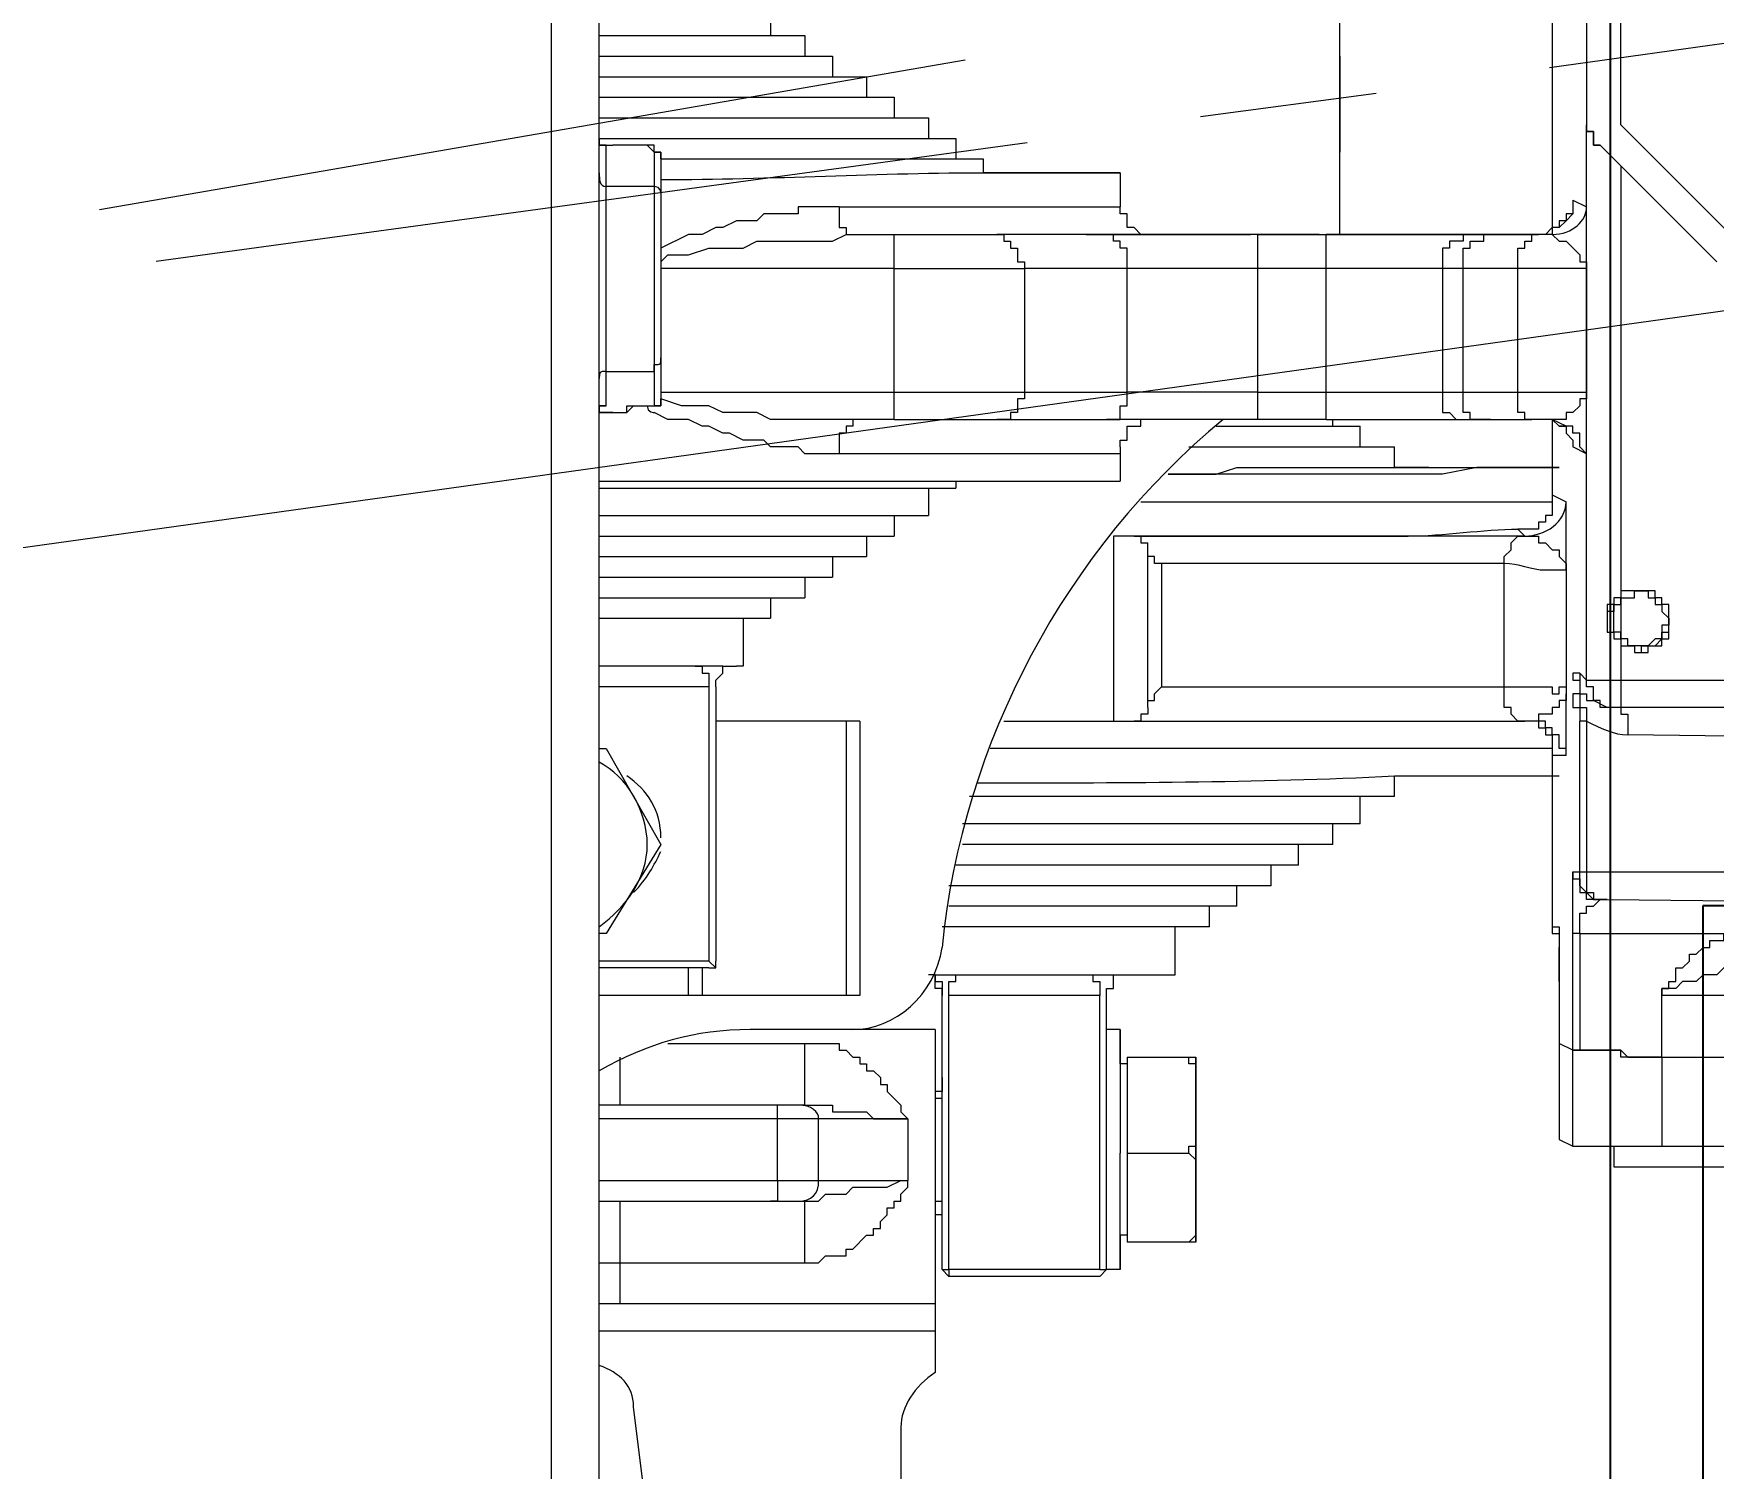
# Model space of a CAD drawing. Header units: millimetres. Extents: x 25083 to 52777, y 24772 to 45779.
# Drawn here: x 39033.2 to 39124.2, y 33516.5 to 33594.2 of the extents above; entities that cross this region are included whole.
import ezdxf

# ---------------------------------------------------------------- set-up
doc = ezdxf.new("R2010")
doc.units = ezdxf.units.MM
doc.layers.add('小车', color=7, linetype='Continuous')
doc.styles.get("Standard").update_dxf_attribs({"font": ''})
doc.styles.get('Standard').set_extended_font_data('SimSun')
doc.dimstyles.new('15', dxfattribs={"dimtxt": 15, "dimasz": 10, "dimexe": 2, "dimexo": 1, "dimgap": 1, "dimtad": 1, "dimdsep": 46, "dimtxsty": 'Standard', "dimcen": 2.5, "dimadec": 0, "dimazin": 0, "dimtfac": 1, "dimtmove": 2, "dimatfit": 3, "dimfxl": 1, "dimtolj": 1, "dimarcsym": 0})
doc.dimstyles.new('ISO-25', dxfattribs={"dimtxt": 2.5, "dimasz": 2.5, "dimexe": 1.25, "dimexo": 0.625, "dimtad": 1, "dimtxsty": 'Standard', "dimcen": 2.5, "dimadec": 0, "dimazin": 0, "dimtfac": 1, "dimtmove": 0, "dimatfit": 3, "dimfxl": 1, "dimarcsym": 0})

# ---------------------------------------------------------------- blocks, each defined once
blk = doc.blocks.new('A$C6E4F4F8B')
for p, q in [((0, 70), (0, 0)), ((0, 0), (197.2, 0))]:
    blk.add_line(p, q)
blk = doc.blocks.new('*D925')
at = {"color": 0, "lineweight": -2}
for p, q in [((29677.862, 34881.662), (29677.862, 32448.293)), ((40733.017, 34757.645), (40733.017, 32448.293)), ((29680.362, 32449.543), (40730.517, 32449.543))]:
    blk.add_line(p, q, dxfattribs=at)
at = {"color": 0}
for points in [[(29680.362, 32449.96), (29680.362, 32449.127), (29677.862, 32449.543)], [(40730.517, 32449.127), (40730.517, 32449.96), (40733.017, 32449.543)]]:
    blk.add_solid(points, dxfattribs=at)
at = {"layer": 'DEFPOINTS', "color": 0}
for p in [(29677.862, 34882.287), (40733.017, 34758.27), (40733.017, 32449.543)]:
    blk.add_point(p, dxfattribs=at)
at = {"color": 0, "insert": (35205.439, 32451.628), "char_height": 2.5, "attachment_point": 5}
blk.add_mtext('11055,15', dxfattribs=at)
blk = doc.blocks.new('zw$D2F4')
at = {"color": 7, "lineweight": 5}
for points in [[(860.067, 429.662), (196.078, 429.662)], [(196.078, 427.063), (860.067, 427.063)], [(344.621, 408.866), (344.621, 427.063)], [(346.107, 408.866), (346.107, 427.063)], [(348.335, 427.063), (348.335, 415.922)], [(351.677, 427.063), (351.677, 415.922)], [(352.791, 427.063), (352.791, 410.352)], [(356.133, 410.352), (356.133, 427.063)], [(356.876, 415.922), (356.876, 427.063)], [(362.818, 412.951), (362.818, 427.063)], [(364.303, 421.121), (364.303, 427.063)], [(364.675, 421.121), (364.675, 427.063)], [(366.16, 426.691), (366.16, 427.063)], [(376.187, 427.063), (376.187, 426.691)], [(379.529, 421.121), (379.529, 427.063)], [(380.643, 420.378), (380.643, 427.063)], [(383.242, 427.063), (383.242, 417.779)], [(384.357, 427.063), (384.357, 415.922)], [(385.471, 427.063), (385.471, 414.437)], [(386.585, 427.063), (386.585, 412.58)], [(387.699, 427.063), (387.699, 411.094)], [(388.813, 427.063), (388.813, 409.238)], [(390.298, 427.063), (390.298, 407.752)], [(394.383, 427.063), (394.755, 427.063)], [(394.383, 426.32), (394.383, 427.063)], [(394.383, 427.063), (394.383, 426.32)], [(394.755, 427.063), (394.383, 427.063)], [(408.866, 427.063), (409.238, 427.063)], [(408.866, 427.063), (408.866, 426.32)], [(408.866, 427.063), (408.866, 426.32)], [(408.866, 427.063), (408.866, 426.691)], [(409.238, 427.063), (409.238, 407.752)], [(410.352, 427.063), (410.352, 409.238)], [(411.466, 427.063), (411.466, 411.094)], [(412.58, 427.063), (412.58, 412.58)], [(413.694, 427.063), (413.694, 414.437)], [(414.808, 427.063), (414.808, 415.922)], [(351.677, 425.949), (346.107, 425.949)], [(359.476, 425.949), (356.876, 425.949)], [(370.988, 423.721), (366.16, 426.691)], [(376.187, 426.691), (370.988, 423.721)], [(394.383, 426.32), (394.383, 425.577), (394.755, 425.206), (394.755, 424.463)], [(394.383, 426.32), (394.383, 425.577), (394.755, 425.577), (394.755, 424.463), (394.755, 424.092)], [(394.755, 426.691), (396.611, 426.691)], [(396.611, 426.691), (408.866, 426.691)], [(396.611, 426.691), (396.611, 424.092)], [(406.638, 424.092), (406.638, 426.691)], [(408.495, 424.092), (408.866, 424.463), (408.866, 426.32)], [(408.866, 424.463), (408.866, 426.32)], [(334.594, 424.463), (340.536, 425.206)], [(392.155, 414.065), (392.155, 415.922), (392.526, 416.293), (392.526, 417.779), (392.898, 418.15), (392.898, 419.264), (393.269, 420.007), (393.269, 420.378), (393.641, 421.121), (393.641, 421.492), (394.012, 422.235), (394.012, 423.349), (394.383, 424.092)], [(394.755, 424.463), (394.755, 424.092)], [(394.755, 424.092), (394.755, 423.721), (395.126, 423.721)], [(408.495, 424.092), (394.755, 424.092)], [(395.126, 423.721), (394.755, 423.721), (394.755, 424.092)], [(408.124, 423.721), (408.495, 423.721), (408.495, 424.092), (408.866, 424.092)], [(408.495, 424.092), (408.495, 423.721), (408.124, 423.721)], [(408.866, 424.092), (408.866, 424.463)], [(360.218, 423.349), (360.218, 415.922)], [(394.012, 413.323), (394.012, 417.779), (394.383, 418.522), (394.383, 420.378), (394.755, 421.121), (394.755, 422.607), (395.126, 423.721)], [(408.124, 423.721), (395.126, 423.721)], [(395.497, 423.721), (395.497, 411.094)], [(402.182, 411.094), (402.182, 423.721)], [(402.553, 423.721), (402.925, 423.349), (402.925, 422.235), (403.296, 421.121), (403.296, 419.264), (403.667, 418.522), (403.667, 414.437), (404.039, 413.694), (404.039, 413.323)], [(405.524, 414.065), (405.524, 416.293), (405.153, 416.293), (405.153, 418.15), (404.781, 418.522), (404.781, 419.636), (404.41, 420.378), (404.41, 420.75), (404.039, 421.492), (404.039, 422.235), (403.296, 423.721)], [(408.124, 423.721), (408.124, 406.267)], [(362.818, 422.235), (364.303, 422.235)], [(364.303, 421.492), (362.818, 421.492)], [(380.643, 421.864), (380.643, 421.492), (380.272, 421.492), (380.272, 421.121), (379.9, 421.121), (379.529, 421.121)], [(364.303, 421.121), (364.303, 420.75)], [(364.675, 421.121), (364.303, 420.75)], [(364.303, 420.75), (364.675, 420.75)], [(379.529, 421.121), (364.675, 421.121)], [(379.529, 420.75), (364.675, 420.75)], [(377.672, 412.951), (377.672, 420.75)], [(379.529, 420.75), (379.9, 420.75), (380.272, 420.378), (380.643, 420.378)], [(380.643, 420.378), (380.643, 419.636)], [(380.643, 419.264), (380.643, 419.636)], [(360.961, 408.866), (360.961, 418.893)], [(383.242, 419.264), (380.643, 419.264)], [(352.791, 417.408), (351.677, 417.408), (351.677, 417.779)], [(356.133, 417.408), (356.876, 417.408), (356.876, 417.779)], [(384.357, 417.779), (383.242, 417.779)], [(416.293, 417.779), (414.808, 417.779)], [(352.791, 417.408), (356.133, 417.408)], [(348.335, 415.922), (351.677, 415.922)], [(348.335, 415.922), (348.335, 415.179), (348.706, 414.808), (348.706, 413.694), (349.077, 413.694), (349.077, 413.323), (349.82, 412.58), (349.82, 412.208), (350.192, 412.208), (350.192, 411.837), (350.563, 411.837), (350.934, 411.466), (351.306, 411.466), (351.306, 411.094), (351.677, 411.094), (351.677, 410.723), (352.048, 410.723), (352.42, 410.352), (352.791, 410.352)], [(351.677, 415.922), (351.677, 415.179), (352.048, 414.808), (352.048, 413.694), (352.42, 413.323), (352.42, 411.466), (352.791, 410.723), (352.791, 410.352)], [(360.218, 415.922), (360.218, 414.065), (359.847, 414.065), (359.847, 413.694), (359.476, 413.323), (359.476, 412.951), (359.104, 412.951), (359.104, 412.58), (358.733, 412.58), (358.733, 412.208), (358.361, 411.837), (357.99, 411.837), (357.99, 411.466), (357.619, 411.466), (356.876, 410.723), (356.505, 410.723), (356.133, 410.352)], [(356.876, 415.922), (356.876, 414.437), (356.505, 414.437), (356.505, 412.58), (356.133, 412.208), (356.133, 410.352)], [(356.876, 415.922), (360.218, 415.922)], [(385.471, 415.922), (384.357, 415.922)], [(414.808, 415.922), (413.694, 415.922)], [(352.791, 415.179), (356.133, 415.179)], [(386.585, 414.437), (385.471, 414.437)], [(394.012, 413.323), (393.641, 413.323), (393.641, 413.694), (393.269, 413.694), (393.269, 414.065), (392.898, 414.065), (392.155, 414.065)], [(392.526, 398.84), (392.155, 398.84), (392.155, 409.609), (392.155, 411.094), (392.155, 414.065)], [(405.524, 414.065), (404.41, 414.065), (404.41, 413.694), (404.039, 413.694), (404.039, 413.323)], [(405.524, 414.065), (405.524, 398.84)], [(413.694, 414.437), (412.58, 414.437)], [(377.672, 413.694), (362.818, 413.694)], [(394.012, 411.094), (394.012, 413.323)], [(404.039, 413.323), (404.039, 411.094)], [(377.672, 412.951), (362.818, 412.951)], [(387.699, 412.58), (386.585, 412.58)], [(412.58, 412.58), (411.466, 412.58)], [(339.422, 410.723), (324.939, 410.723)], [(356.133, 410.352), (352.791, 410.352)], [(388.813, 411.094), (387.699, 411.094)], [(394.012, 411.094), (394.755, 411.094), (395.497, 411.094)], [(395.497, 411.094), (402.182, 411.094)], [(402.182, 411.094), (403.667, 411.094), (404.039, 411.094)], [(411.466, 411.094), (410.352, 411.094)], [(360.961, 408.866), (342.393, 408.866)], [(350.934, 408.495), (350.934, 408.866)], [(357.619, 408.495), (357.619, 408.866)], [(362.818, 408.495), (363.189, 408.495), (363.189, 408.866), (363.932, 408.866), (363.932, 409.238)], [(363.932, 408.866), (363.56, 408.866), (363.56, 408.495), (362.818, 408.495)], [(363.932, 408.866), (363.932, 407.752)], [(390.298, 409.238), (388.813, 409.238)], [(410.352, 409.238), (409.238, 409.238)], [(347.963, 408.495), (347.592, 408.124)], [(347.963, 408.124), (347.592, 408.124)], [(347.592, 399.954), (347.592, 408.124)], [(347.963, 408.495), (362.818, 408.495)], [(347.963, 408.495), (350.934, 408.495)], [(347.963, 408.495), (347.963, 408.124)], [(347.963, 408.124), (362.818, 408.124)], [(347.963, 399.954), (347.963, 408.124)], [(350.934, 408.495), (354.276, 408.495), (354.648, 408.495)], [(354.648, 408.495), (358.361, 408.495)], [(357.619, 408.495), (362.818, 408.495)], [(358.361, 408.495), (357.619, 408.495)], [(362.818, 399.954), (362.818, 408.124)], [(362.818, 408.124), (363.56, 408.124), (363.56, 407.752), (363.932, 407.752)], [(363.932, 407.752), (363.932, 406.267)], [(366.531, 394.012), (366.531, 408.495)], [(367.645, 392.526), (367.645, 408.124)], [(368.759, 390.67), (368.759, 408.124)], [(369.874, 389.184), (369.874, 407.752)], [(390.67, 407.752), (390.298, 407.752)], [(390.67, 407.752), (390.67, 398.84)], [(409.238, 407.752), (408.124, 407.752)], [(370.988, 387.327), (370.988, 407.381)], [(372.102, 385.842), (372.102, 407.381)], [(373.587, 383.985), (373.587, 407.009)], [(363.932, 406.267), (363.932, 401.439)], [(376.187, 375.444), (376.187, 405.895)], [(404.039, 405.895), (404.039, 405.153)], [(408.124, 406.267), (407.381, 406.267)], [(407.381, 406.267), (407.381, 405.895)], [(407.381, 405.895), (407.381, 398.84)], [(407.381, 398.84), (407.381, 402.925), (407.381, 403.667), (407.381, 405.895)], [(377.672, 405.153), (377.672, 399.211)], [(394.012, 405.524), (394.012, 399.582)], [(395.497, 404.039), (395.126, 404.039), (395.126, 404.41), (394.383, 404.41), (394.383, 404.781), (394.012, 404.781), (394.012, 405.524)], [(404.039, 405.524), (404.039, 405.153), (403.667, 405.153), (403.667, 404.781), (403.296, 404.781), (403.296, 404.41), (402.925, 404.41), (402.553, 404.41), (402.553, 404.039), (402.182, 404.039)], [(404.039, 399.582), (404.039, 405.524)], [(402.182, 404.039), (395.497, 404.039)], [(395.497, 404.039), (395.497, 398.468)], [(402.182, 398.468), (402.182, 404.039)], [(363.932, 401.439), (363.932, 400.325)], [(363.932, 400.325), (363.56, 400.325), (363.56, 399.954), (362.818, 399.954)], [(363.932, 400.325), (363.932, 395.869)], [(404.039, 400.696), (404.039, 399.954)], [(347.963, 399.582), (347.592, 399.954)], [(347.963, 399.954), (362.818, 399.954)], [(347.963, 399.954), (347.963, 399.582)], [(347.963, 399.582), (362.818, 399.582)], [(347.963, 398.84), (347.963, 399.582)], [(360.961, 398.84), (360.961, 399.582)], [(362.818, 399.582), (363.189, 399.582), (363.189, 399.211), (363.932, 399.211), (363.932, 398.84), (363.932, 398.468)], [(394.012, 399.582), (394.012, 398.84), (394.755, 398.84), (394.755, 398.468), (395.497, 398.468)], [(402.182, 398.468), (403.296, 398.468), (403.296, 398.84), (403.667, 398.84), (403.667, 399.211), (404.039, 399.211), (404.039, 399.582)], [(404.039, 399.954), (404.039, 399.582)], [(347.963, 398.84), (349.82, 398.84)], [(349.82, 398.84), (347.963, 398.84)], [(349.82, 398.84), (354.276, 398.84)], [(349.82, 398.468), (349.82, 398.84)], [(357.99, 398.84), (354.276, 398.84)], [(359.104, 398.84), (357.99, 398.84)], [(359.104, 398.84), (360.961, 398.84)], [(360.961, 398.84), (359.104, 398.84)], [(359.104, 398.468), (359.104, 398.84)], [(387.699, 399.211), (377.672, 399.211)], [(377.672, 399.211), (377.672, 398.097)], [(387.699, 398.097), (387.699, 399.211)], [(392.526, 398.84), (390.67, 398.84)], [(392.526, 398.84), (392.898, 398.84), (392.898, 398.468), (393.641, 398.468), (393.641, 398.097), (393.641, 397.725), (394.012, 397.725)], [(404.039, 397.354), (404.039, 397.725), (404.41, 398.097), (404.41, 398.468), (405.153, 398.468), (405.153, 398.84), (405.524, 398.84)], [(407.381, 398.84), (405.524, 398.84)], [(354.276, 398.468), (349.449, 398.468)], [(349.449, 394.755), (349.449, 398.468)], [(359.476, 398.468), (354.276, 398.468)], [(354.276, 398.468), (354.276, 395.126)], [(359.476, 398.468), (359.476, 394.755)], [(377.672, 398.097), (377.672, 376.929)], [(378.415, 397.354), (378.043, 397.354), (378.043, 397.725), (377.672, 397.725), (377.672, 398.097)], [(387.699, 398.097), (387.699, 397.725), (387.327, 397.725), (387.327, 397.354)], [(387.699, 376.929), (387.699, 398.097)], [(395.497, 398.468), (402.182, 398.468)], [(404.039, 398.468), (404.039, 397.354)], [(404.039, 397.725), (404.039, 397.354)], [(378.415, 397.354), (387.327, 397.354)], [(378.415, 397.354), (378.786, 397.354), (378.786, 396.983), (379.158, 396.983), (379.529, 396.611)], [(386.213, 396.611), (386.213, 396.983), (386.585, 396.983), (386.585, 397.354), (387.327, 397.354)], [(363.932, 395.869), (366.531, 395.869)], [(386.213, 396.611), (379.529, 396.611)], [(379.529, 396.611), (379.529, 378.043)], [(386.213, 378.043), (386.213, 396.611)], [(391.041, 396.24), (391.041, 393.641), (391.412, 392.526), (391.412, 383.985)], [(391.412, 375.073), (391.412, 379.529), (391.041, 381.386), (391.041, 396.24)], [(349.449, 395.126), (349.82, 394.755), (352.048, 394.755)], [(352.048, 394.755), (353.905, 394.755), (354.276, 395.126)], [(354.276, 395.126), (354.648, 395.126), (354.648, 394.755), (356.876, 394.755)], [(356.876, 394.755), (359.104, 394.755), (359.104, 395.126), (359.476, 395.126)], [(392.526, 395.126), (392.526, 383.985)], [(349.449, 394.755), (352.048, 394.755)], [(352.048, 394.755), (349.449, 394.755)], [(352.048, 394.755), (356.876, 394.755)], [(356.876, 394.755), (352.048, 394.755)], [(359.476, 394.755), (356.876, 394.755)], [(356.876, 394.755), (359.476, 394.755)], [(366.531, 394.012), (367.645, 394.012)], [(393.641, 393.641), (393.641, 385.842)], [(367.645, 392.526), (368.759, 392.526)], [(394.012, 387.699), (394.012, 391.412)], [(395.497, 391.412), (394.012, 391.412)], [(402.182, 391.412), (395.497, 391.412)], [(395.497, 391.412), (395.497, 387.699)], [(402.182, 387.699), (402.182, 391.412)], [(404.039, 391.412), (402.925, 391.412), (402.182, 391.412)], [(404.039, 388.07), (404.039, 391.784)], [(404.039, 391.412), (404.039, 387.699)], [(368.759, 390.67), (369.874, 390.67)], [(369.874, 389.184), (370.988, 389.184)], [(394.012, 387.699), (394.012, 379.9)], [(394.012, 387.699), (394.755, 387.699), (395.126, 387.699), (395.497, 387.699)], [(395.497, 387.699), (402.182, 387.699)], [(395.497, 387.699), (395.497, 381.386)], [(402.182, 381.386), (402.182, 387.699)], [(402.182, 387.699), (404.039, 387.699)], [(404.039, 388.07), (404.039, 387.699)], [(404.039, 379.9), (404.039, 387.699)], [(404.039, 387.699), (404.039, 380.643)], [(370.988, 387.327), (372.102, 387.327)], [(393.641, 387.327), (394.012, 387.327)], [(404.039, 386.956), (418.522, 386.956)], [(413.694, 386.956), (408.495, 386.956)], [(372.102, 385.842), (373.587, 385.842)], [(392.526, 385.842), (393.641, 385.842)], [(373.587, 383.985), (374.701, 383.985)], [(374.701, 383.985), (374.701, 375.073)], [(389.556, 384.357), (389.556, 375.815)], [(391.412, 383.985), (392.526, 383.985)], [(391.412, 383.985), (391.412, 375.073)], [(391.412, 383.985), (391.412, 382.5)], [(391.412, 382.128), (391.412, 383.985)], [(391.412, 382.5), (391.412, 382.128)], [(395.497, 381.386), (394.383, 381.386), (394.383, 381.014), (394.012, 380.643), (394.012, 379.9)], [(402.182, 381.386), (395.497, 381.386)], [(395.497, 381.386), (395.497, 380.272)], [(402.182, 380.272), (402.182, 381.386)], [(404.039, 379.9), (404.039, 380.272), (403.667, 380.272), (403.667, 381.014), (403.296, 381.014), (403.296, 381.386), (402.182, 381.386)], [(404.039, 380.643), (404.039, 379.529)], [(394.012, 378.786), (394.012, 379.9), (394.383, 379.9), (394.383, 380.272), (395.497, 380.272)], [(394.012, 379.9), (394.012, 378.786)], [(395.497, 380.272), (402.182, 380.272)], [(395.497, 380.272), (395.497, 377.301)], [(402.182, 377.301), (402.182, 380.272)], [(402.182, 380.272), (403.296, 380.272), (403.296, 379.9), (403.667, 379.9), (403.667, 379.158), (404.039, 379.158), (404.039, 378.786)], [(404.039, 378.786), (404.039, 379.9)], [(404.039, 379.529), (404.039, 377.301)], [(394.012, 378.786), (394.012, 376.558)], [(404.039, 376.558), (404.039, 378.786)], [(377.672, 376.929), (377.672, 377.301), (378.043, 377.672), (378.415, 377.672), (378.415, 378.043), (379.529, 378.043)], [(379.529, 378.043), (379.529, 375.444), (379.158, 375.444), (379.158, 375.073), (379.529, 375.073), (379.529, 374.701), (379.158, 374.701)], [(379.529, 378.043), (386.213, 378.043)], [(386.213, 378.043), (386.585, 378.043), (386.956, 377.672), (387.327, 377.672), (387.699, 377.301), (387.699, 376.929)], [(377.672, 375.815), (377.672, 376.929)], [(377.672, 376.558), (377.672, 376.929)], [(387.699, 376.929), (387.699, 376.187), (387.327, 376.187), (387.327, 375.815), (386.956, 375.444)], [(387.699, 376.929), (388.07, 377.301)], [(389.184, 375.444), (388.813, 375.444), (388.813, 375.815), (388.442, 375.815), (388.442, 376.187), (388.07, 376.187), (388.07, 376.558), (388.07, 377.301)], [(394.012, 376.558), (394.012, 376.929), (394.383, 376.929), (394.383, 377.301), (394.755, 377.301), (395.497, 377.301)], [(395.497, 377.301), (402.182, 377.301)], [(395.497, 377.301), (395.497, 373.587)], [(402.182, 373.587), (402.182, 376.558), (402.182, 376.929), (402.182, 377.301)], [(402.182, 377.301), (403.296, 377.301), (403.296, 376.929), (403.667, 376.929), (403.667, 376.558), (404.039, 376.558)], [(375.815, 374.701), (376.187, 374.701), (376.187, 375.073), (376.929, 375.073), (376.929, 375.444), (377.301, 375.444), (377.301, 375.815)], [(377.301, 375.815), (376.929, 375.815), (376.929, 375.444)], [(377.672, 376.187), (377.301, 376.187), (377.301, 375.815)], [(377.301, 375.815), (377.672, 375.815)], [(379.158, 374.701), (378.786, 374.701), (378.786, 375.073), (378.415, 375.073), (378.415, 375.444), (378.043, 375.444), (378.043, 375.815), (378.043, 376.187), (377.672, 376.187), (377.672, 376.558)], [(385.842, 374.701), (385.842, 375.815)], [(404.039, 375.444), (404.039, 376.187)], [(404.039, 375.815), (404.039, 376.187)], [(404.41, 375.444), (404.039, 375.444), (404.039, 376.187)], [(404.781, 374.701), (404.41, 375.073), (404.41, 375.444), (404.039, 375.815)], [(355.019, 375.073), (354.648, 374.33)], [(360.218, 375.073), (355.019, 375.073)], [(359.847, 374.33), (360.218, 375.073)], [(363.56, 375.073), (360.218, 375.073)], [(366.16, 375.073), (363.56, 375.073)], [(366.903, 375.444), (366.531, 375.444), (366.531, 375.073), (366.16, 375.073), (365.417, 375.073)], [(366.903, 375.444), (366.16, 375.444), (366.16, 375.073)], [(366.531, 375.073), (366.16, 375.073)], [(375.815, 375.444), (366.903, 375.444)], [(375.815, 374.701), (375.815, 375.444)], [(376.929, 375.444), (375.815, 375.444)], [(386.956, 375.444), (386.956, 375.073), (386.585, 375.073), (386.213, 374.701), (385.842, 374.701)], [(389.927, 375.444), (389.184, 375.444)], [(389.927, 375.444), (389.556, 374.701)], [(394.012, 375.444), (389.927, 375.444)], [(394.012, 375.444), (393.641, 375.073)], [(393.641, 374.701), (394.012, 375.444)], [(393.641, 375.073), (393.641, 374.701)], [(394.012, 374.701), (394.012, 375.444)], [(404.039, 375.444), (403.667, 375.073), (403.667, 374.701), (402.925, 373.959), (402.553, 373.959), (402.553, 373.587), (402.182, 373.587)], [(443.774, 375.444), (404.41, 375.444)], [(404.781, 374.701), (404.781, 375.073), (404.41, 375.073), (404.41, 375.444)], [(354.648, 374.33), (359.847, 374.33)], [(354.648, 374.33), (359.847, 374.33)], [(359.847, 373.959), (359.847, 371.73), (359.476, 371.359), (359.476, 370.988)], [(359.847, 374.33), (366.16, 374.33)], [(359.847, 374.33), (359.847, 373.959)], [(359.847, 373.587), (359.847, 374.33)], [(366.16, 373.959), (359.847, 373.959)], [(366.16, 373.959), (366.16, 374.33)], [(366.16, 374.33), (369.502, 374.33)], [(366.16, 373.959), (367.274, 373.959), (367.274, 373.587)], [(368.017, 373.216), (368.017, 373.587), (368.388, 373.587), (368.759, 373.959), (369.131, 373.959), (369.502, 373.959)], [(369.502, 374.33), (369.131, 374.33), (369.131, 373.959), (368.388, 373.959), (368.388, 373.587)], [(369.502, 374.33), (369.502, 373.959)], [(369.502, 373.959), (377.672, 373.959)], [(369.502, 373.959), (369.502, 373.587)], [(375.815, 374.701), (378.043, 374.701)], [(380.272, 373.959), (380.272, 374.33), (379.9, 374.33), (379.9, 373.959), (379.158, 373.959), (379.158, 374.33), (378.786, 374.33), (378.415, 374.33), (378.415, 373.959), (377.672, 373.959)], [(377.672, 373.587), (377.672, 373.959)], [(378.043, 374.701), (379.158, 374.701)], [(380.272, 373.959), (378.415, 373.959), (378.415, 373.587)], [(380.272, 373.959), (379.158, 373.959), (379.158, 373.587), (378.786, 373.587), (378.786, 373.216)], [(385.842, 374.701), (379.158, 374.701)], [(380.272, 373.959), (379.9, 373.587)], [(385.842, 374.701), (389.556, 374.701)], [(392.155, 373.587), (392.526, 374.33)], [(392.155, 373.587), (392.526, 373.959), (393.269, 373.959), (393.269, 374.33), (393.641, 374.33)], [(393.269, 374.701), (392.898, 374.33), (392.526, 374.33)], [(393.269, 374.701), (392.898, 374.33), (392.526, 374.33)], [(392.898, 374.33), (392.526, 374.33)], [(393.641, 374.701), (393.269, 374.701)], [(393.641, 374.701), (393.269, 374.701)], [(393.641, 374.33), (393.641, 374.701)], [(395.497, 373.587), (395.126, 373.587), (395.126, 373.959), (394.755, 373.959), (394.383, 374.33), (394.383, 374.701), (394.012, 374.701)], [(405.153, 374.33), (404.781, 374.701)], [(405.153, 374.33), (405.153, 374.701), (404.781, 374.701)], [(405.524, 374.33), (405.153, 374.33)], [(405.895, 374.33), (405.153, 374.33)], [(405.895, 374.33), (405.524, 373.587)], [(405.895, 374.33), (405.524, 374.33)], [(359.847, 372.844), (359.847, 373.587)], [(367.274, 373.587), (367.645, 373.587), (367.645, 373.216), (368.017, 372.844)], [(368.388, 373.587), (368.017, 373.216)], [(369.502, 373.587), (368.388, 373.587), (368.388, 373.216), (368.017, 373.216), (368.017, 372.844)], [(368.017, 372.473), (368.017, 373.216)], [(377.672, 373.587), (369.502, 373.587)], [(369.502, 373.587), (369.502, 339.051)], [(378.415, 372.473), (378.415, 372.844), (378.786, 372.844), (378.786, 373.216), (379.529, 373.216), (379.529, 373.587), (379.9, 373.587)], [(378.415, 372.473), (378.786, 373.216)], [(379.9, 373.587), (409.98, 373.587)], [(379.9, 373.587), (379.9, 371.73)], [(392.155, 373.587), (393.641, 373.587), (394.012, 373.587), (395.497, 373.587)], [(402.182, 373.587), (395.497, 373.587)], [(402.182, 373.587), (405.524, 373.587)], [(409.98, 373.587), (409.609, 373.587), (409.609, 373.216), (408.866, 373.216), (408.866, 372.844)], [(408.866, 372.844), (408.866, 373.216), (409.609, 373.216), (409.609, 373.587), (409.98, 373.587)], [(418.893, 373.587), (409.98, 373.587)], [(359.847, 372.102), (359.847, 372.844)], [(368.017, 372.473), (367.645, 337.937)], [(368.017, 372.844), (368.017, 372.473)], [(378.415, 371.73), (378.415, 372.473)], [(383.242, 372.473), (382.5, 372.473), (382.5, 372.102), (382.128, 372.102), (382.128, 371.73), (381.757, 371.73), (381.757, 370.988), (381.386, 370.988), (381.386, 370.616), (381.757, 370.616), (381.757, 369.874), (382.128, 369.502), (382.5, 369.502), (382.5, 369.131), (383.242, 369.131)], [(383.242, 372.473), (382.5, 372.473), (382.5, 372.102), (382.128, 372.102), (382.128, 371.73), (381.757, 371.73), (381.757, 370.988), (381.386, 370.988), (381.386, 370.245), (381.757, 370.245), (381.757, 369.502), (382.128, 369.502), (382.128, 369.131), (383.242, 369.131)], [(383.242, 369.131), (383.985, 369.131), (383.985, 369.502), (384.357, 369.502), (384.357, 369.874), (384.728, 369.874), (384.728, 371.73), (384.357, 371.73), (384.357, 372.102), (383.985, 372.102), (383.985, 372.473), (383.242, 372.473)], [(383.242, 369.131), (383.985, 369.131), (383.985, 369.502), (384.357, 369.502), (384.357, 369.874), (384.728, 369.874), (384.728, 371.73), (384.357, 371.73), (384.357, 372.102), (383.614, 372.102), (383.614, 372.473), (383.242, 372.473)], [(402.553, 366.531), (408.866, 372.844)], [(354.648, 372.102), (353.534, 372.102)], [(353.534, 372.102), (353.534, 366.903), (353.534, 366.16), (353.534, 363.932)], [(359.476, 371.359), (359.476, 371.73), (359.847, 371.73), (359.847, 372.102)], [(359.476, 370.245), (359.476, 371.359)], [(376.558, 342.022), (376.929, 371.359)], [(378.043, 371.73), (378.043, 371.359), (376.929, 371.359)], [(378.415, 371.73), (378.043, 371.73)], [(378.415, 365.046), (378.415, 371.73)], [(379.9, 371.73), (378.415, 371.73)], [(407.752, 371.73), (379.9, 371.73)], [(379.9, 371.73), (379.9, 366.16)], [(383.242, 369.131), (382.871, 369.131), (382.871, 369.502), (382.128, 369.502), (382.128, 369.874), (381.757, 370.245), (381.757, 371.359), (382.128, 371.359), (382.128, 371.73), (382.5, 371.73), (382.5, 372.102), (383.242, 372.102)], [(383.242, 372.102), (383.985, 372.102), (383.985, 371.73), (384.357, 371.73), (384.357, 371.359), (384.357, 370.988), (384.728, 370.988), (384.728, 370.245), (384.357, 370.245), (384.357, 369.874), (383.985, 369.874), (383.985, 369.502), (383.614, 369.502), (383.242, 369.131)], [(394.012, 355.762), (409.98, 371.73)], [(407.752, 371.73), (402.553, 366.531)], [(409.98, 371.73), (405.153, 366.903)], [(409.98, 371.73), (422.235, 371.73)], [(359.476, 370.988), (359.476, 369.502)], [(359.476, 369.502), (354.648, 369.502)], [(354.648, 369.502), (354.648, 359.847)], [(359.476, 369.502), (359.476, 370.245)], [(359.476, 369.502), (362.818, 369.502)], [(359.476, 369.502), (359.476, 359.847)], [(362.818, 359.476), (362.818, 369.502)], [(362.818, 369.502), (363.189, 369.502), (363.189, 369.131), (363.56, 369.131), (363.56, 368.759), (364.303, 368.759), (364.303, 368.388), (364.675, 368.017), (365.046, 368.017), (365.046, 367.645), (365.417, 367.274), (365.417, 366.903), (365.789, 366.903), (365.789, 366.16), (366.16, 366.16), (366.16, 365.417)], [(364.675, 363.932), (364.675, 364.675), (364.303, 364.675), (364.303, 366.16), (363.932, 366.531), (363.932, 367.274), (363.56, 367.645), (363.56, 368.388), (363.189, 368.759), (363.189, 369.502), (362.818, 369.502)]]:
    blk.add_lwpolyline(points, dxfattribs=at)
at = {"color": 7, "lineweight": 0}
for points in [[(351.677, 408.866), (351.677, 408.495)], [(357.247, 408.866), (357.247, 408.495)]]:
    blk.add_lwpolyline(points, dxfattribs=at)
at = {"color": 7, "lineweight": 5}
for points in [[(340.536, 425.206), (341.65, 425.206), (342.393, 425.949), (342.764, 427.063)], [(360.961, 418.893), (360.961, 421.864), (360.218, 424.463), (358.733, 427.063)], [(366.531, 427.063), (367.645, 425.577), (369.131, 424.463), (370.988, 424.463)], [(370.988, 424.463), (372.844, 424.463), (374.701, 425.577), (375.444, 427.063)], [(390.67, 427.063), (390.67, 420.75), (390.67, 414.065), (390.67, 407.752)], [(394.383, 427.063), (394.383, 427.063), (394.383, 427.063), (394.383, 427.063)], [(394.755, 427.063), (394.755, 427.063), (394.755, 427.063), (394.755, 427.063)], [(394.755, 427.063), (394.755, 427.063), (394.755, 427.063), (394.755, 426.691)], [(394.755, 426.691), (394.755, 426.691), (394.755, 426.691), (394.755, 427.063)], [(396.611, 426.691), (396.611, 427.063), (396.611, 427.063), (396.24, 427.063)], [(407.381, 427.063), (407.009, 427.063), (406.638, 427.063), (406.638, 426.691)], [(408.866, 427.063), (408.866, 427.063), (408.866, 427.063), (408.866, 427.063)], [(408.866, 426.691), (408.866, 427.063), (408.866, 427.063), (408.866, 427.063)], [(409.238, 427.063), (408.866, 427.063), (408.866, 427.063), (408.866, 427.063)], [(409.238, 427.063), (409.238, 427.063), (409.238, 427.063), (409.238, 427.063)], [(368.388, 425.206), (368.388, 425.206), (368.388, 425.206), (368.388, 425.206)], [(368.388, 425.206), (369.131, 424.463), (369.874, 424.092), (370.616, 423.721)], [(368.388, 425.206), (368.388, 425.206), (368.388, 425.206), (368.388, 425.206)], [(371.359, 423.721), (372.844, 423.721), (373.959, 424.463), (374.701, 425.577)], [(394.755, 424.463), (394.383, 424.463), (394.383, 424.092), (394.383, 424.092)], [(396.611, 424.092), (396.611, 424.092), (396.611, 424.092), (396.983, 424.092)], [(396.983, 424.092), (396.983, 423.721), (396.983, 423.721), (397.354, 423.721)], [(406.267, 423.721), (406.267, 423.721), (406.638, 423.721), (406.638, 424.092)], [(406.638, 424.092), (406.638, 424.092), (406.638, 424.092), (406.638, 424.092)], [(395.126, 423.721), (395.126, 423.721), (395.126, 423.721), (395.126, 423.721)], [(395.126, 423.721), (395.126, 423.721), (395.126, 423.721), (395.126, 423.721)], [(395.126, 423.721), (395.126, 423.721), (395.126, 423.721), (395.126, 423.721)], [(407.009, 423.721), (407.009, 417.779), (407.381, 411.837), (407.381, 405.895)], [(408.124, 423.721), (408.124, 423.721), (408.124, 423.721), (408.124, 423.721)], [(408.124, 423.721), (408.124, 423.721), (408.124, 423.721), (408.124, 423.721)], [(408.124, 423.721), (408.124, 423.721), (408.124, 423.721), (408.124, 423.721)], [(408.124, 423.721), (408.124, 423.721), (408.124, 423.721), (408.124, 423.721)], [(351.677, 416.293), (351.677, 415.551), (352.048, 415.179), (352.791, 415.179)], [(356.133, 415.179), (356.505, 415.179), (356.876, 415.551), (356.876, 416.293)], [(360.961, 413.323), (360.961, 411.094), (362.818, 408.866), (365.417, 408.495)], [(404.039, 411.837), (404.039, 409.98), (404.039, 407.752), (404.039, 405.895)], [(342.393, 408.866), (341.65, 409.98), (340.536, 410.723), (339.422, 410.723)], [(394.012, 411.094), (394.012, 409.238), (394.012, 407.381), (394.012, 405.524)], [(395.497, 411.094), (395.497, 408.866), (395.497, 406.638), (395.497, 404.039)], [(402.182, 411.094), (402.182, 408.866), (402.182, 406.638), (402.182, 404.039)], [(404.039, 411.094), (404.039, 409.238), (404.039, 407.381), (404.039, 405.524)], [(394.012, 393.269), (386.956, 401.81), (376.558, 407.381), (365.417, 408.495)], [(374.33, 406.638), (374.33, 399.211), (374.33, 391.412), (374.701, 383.985)], [(407.381, 405.895), (407.381, 405.895), (407.381, 406.267), (407.381, 406.267)], [(407.381, 405.895), (407.381, 405.895), (407.381, 405.895), (407.381, 405.895)], [(394.012, 391.412), (394.012, 394.012), (394.012, 396.983), (394.012, 399.582)], [(404.039, 399.582), (404.039, 399.211), (404.039, 398.84), (404.039, 398.468)], [(404.039, 391.412), (404.039, 394.012), (404.039, 396.983), (404.039, 399.582)], [(387.699, 398.097), (387.699, 393.269), (387.699, 388.07), (387.699, 383.242)], [(389.556, 397.725), (389.556, 393.269), (389.556, 388.813), (389.556, 384.357)], [(395.497, 391.412), (395.497, 393.641), (395.497, 396.24), (395.497, 398.468)], [(402.182, 391.412), (402.182, 393.641), (402.182, 396.24), (402.182, 398.468)], [(404.039, 397.354), (404.039, 395.497), (404.039, 393.641), (404.039, 391.784)], [(387.699, 383.242), (387.699, 381.386), (388.07, 379.158), (388.07, 377.301)], [(385.842, 375.815), (385.842, 376.558), (386.213, 377.301), (386.213, 378.043)], [(387.699, 376.929), (387.699, 375.815), (388.442, 374.701), (389.556, 374.701)], [(388.07, 377.301), (388.07, 377.301), (388.07, 377.301), (388.07, 377.301)], [(404.039, 377.301), (404.039, 376.929), (404.039, 376.558), (404.039, 376.187)], [(377.301, 375.815), (377.301, 375.815), (377.301, 375.815), (377.301, 375.815)], [(389.556, 375.815), (389.556, 375.815), (389.556, 375.444), (389.556, 375.444)], [(394.012, 375.444), (394.012, 375.815), (394.012, 376.187), (394.012, 376.558)], [(404.039, 375.444), (404.039, 375.815), (404.039, 376.187), (404.039, 376.558)], [(363.56, 375.073), (363.56, 375.073), (363.56, 375.073), (363.932, 375.073)], [(363.932, 375.073), (364.303, 375.073), (364.675, 375.073), (365.417, 375.073)], [(366.903, 375.444), (366.531, 375.444), (366.531, 375.444), (366.531, 375.444)], [(393.641, 375.073), (393.641, 375.073), (393.641, 375.073), (393.641, 375.073)], [(393.641, 374.701), (393.641, 374.701), (393.641, 374.701), (393.641, 375.073)], [(404.039, 375.444), (404.039, 374.33), (404.781, 373.587), (405.524, 373.587)], [(354.648, 374.33), (354.648, 372.473), (354.648, 370.988), (354.648, 369.502)], [(366.16, 373.959), (366.16, 371.359), (366.16, 368.388), (366.16, 365.417)], [(393.269, 374.701), (393.269, 374.701), (393.269, 374.701), (393.269, 374.701)], [(394.012, 374.701), (394.012, 374.701), (394.012, 374.701), (394.012, 374.701)], [(377.672, 373.587), (377.301, 372.844), (376.929, 372.102), (376.929, 371.359)], [(378.043, 373.587), (378.043, 373.587), (378.043, 373.587), (377.672, 373.587)], [(378.415, 373.587), (378.415, 373.587), (378.043, 373.587), (378.043, 373.587)], [(378.786, 373.216), (378.786, 373.216), (378.786, 373.216), (378.786, 373.216)], [(368.017, 372.844), (368.017, 372.844), (368.017, 372.844), (368.017, 372.844)], [(368.017, 372.473), (368.017, 372.473), (368.017, 372.473), (368.017, 372.473)], [(368.017, 372.473), (368.017, 372.473), (368.017, 372.473), (368.017, 372.473)], [(407.752, 371.73), (408.124, 372.102), (408.495, 372.473), (408.866, 372.844)], [(359.476, 369.502), (359.476, 369.131), (359.476, 368.759), (359.476, 368.388)]]:
    blk.add_open_spline(points, degree=3, dxfattribs=at)
blk = doc.blocks.new('*D469')
at = {"layer": 'DEFPOINTS', "color": 0}
for p in [(36061.191, 116692.222), (36180.039, 116685.352), (36180.039, 116527.033)]:
    blk.add_point(p, dxfattribs=at)
at = {"layer": '小车', "color": 0, "linetype": 'Continuous', "lineweight": -2}
for p, q in [((36061.191, 116691.222), (36061.191, 116525.033)), ((36180.039, 116684.352), (36180.039, 116525.033)), ((36071.191, 116527.033), (36084.175, 116527.033)), ((36170.039, 116527.033), (36146.425, 116527.033))]:
    blk.add_line(p, q, dxfattribs=at)
at = {"layer": '小车', "color": 0}
for points in [[(36071.191, 116528.7), (36071.191, 116525.366), (36061.191, 116527.033)], [(36170.039, 116528.7), (36170.039, 116525.366), (36180.039, 116527.033)]]:
    blk.add_solid(points, dxfattribs=at)
at = {"layer": '小车', "color": 0, "insert": (36115.3, 116527.033), "char_height": 15, "attachment_point": 5}
blk.add_mtext('\\A1;118.85', dxfattribs=at)
blk = doc.blocks.new('*D470')
at = {"layer": 'DEFPOINTS', "color": 0}
for p in [(36180.039, 116639.326), (36197.537, 116639.326), (36197.537, 116438.26)]:
    blk.add_point(p, dxfattribs=at)
at = {"layer": '小车', "color": 0, "linetype": 'Continuous', "lineweight": -2}
for p, q in [((36180.039, 116638.326), (36180.039, 116436.26)), ((36197.537, 116638.326), (36197.537, 116436.26)), ((36170.039, 116438.26), (36160.039, 116438.26)), ((36180.039, 116438.26), (36197.537, 116438.26)), ((36207.537, 116438.26), (36217.537, 116438.26))]:
    blk.add_line(p, q, dxfattribs=at)
at = {"layer": '小车', "color": 0}
for points in [[(36170.039, 116439.926), (36170.039, 116436.593), (36180.039, 116438.26)], [(36207.537, 116439.926), (36207.537, 116436.593), (36197.537, 116438.26)]]:
    blk.add_solid(points, dxfattribs=at)
at = {"layer": '小车', "color": 0, "insert": (36193.655, 116438.26), "char_height": 15, "attachment_point": 5}
blk.add_mtext('\\A1;17.5', dxfattribs=at)
blk = doc.blocks.new('A$C1A4175F5')
at = {"layer": '小车', "color": 7, "lineweight": 0}
blk.add_lwpolyline([(63.554, 431.436), (682.71, 345.205)], dxfattribs=at)
at = {"layer": '小车', "color": 1, "lineweight": 0}
for points in [[(431.996, 394.62), (479.171, 388.04)], [(510.808, 388.46), (557.703, 380.341)], [(488.55, 386.64), (498.069, 385.38)], [(507.448, 383.981), (554.623, 377.541)]]:
    blk.add_lwpolyline(points, dxfattribs=at)
at = {"layer": '小车'}
for base, p1, p2, picture, middle in [((212.358, 337.78), (93.511, 502.968), (212.358, 496.098), '*D469', (147.619, 337.78)), ((229.857, 249.006), (212.358, 450.073), (229.857, 450.073), '*D470', (225.974, 249.006))]:
    dim = blk.add_linear_dim(base=base, p1=p1, p2=p2, dimstyle='15', override={"dimfxl": 0.18}, dxfattribs=at)
    dim.commit()
    dim.dimension.update_dxf_attribs({"geometry": picture, "text_midpoint": middle, "dimtype": 128, "insert": (-35967.681, -116189.253)})
blk = doc.blocks.new('zw$50CE')
blk.add_blockref('zw$D2F4', (22.01, 103.569))
at = {"layer": '小车', "ltscale": 10, "xscale": -1, "rotation": 270}
blk.add_blockref('A$C1A4175F5', (47.032, 0), dxfattribs=at)

msp = doc.modelspace()

# ---------------------------------------------------------------- linework, layer by layer
at = {"ltscale": 15}
msp.add_lwpolyline([(39118.63, 33273.983), (39118.63, 34140.649), (39198.63, 34140.649), (39198.63, 33273.983)], close=True, dxfattribs=at)

# ---------------------------------------------------------------- block references
for name, p, rotation in [('zw$50CE', (39594.481, 33157.316), 90), ('A$C6E4F4F8B', (39123.63, 33546.999), 270)]:
    msp.add_blockref(name, p, dxfattribs=dict(rotation=rotation))

# ---------------------------------------------------------------- dimensions: what is measured, and where the dimension line sits
dim = msp.add_linear_dim(base=(40733.0166, 32449.5434), p1=(29677.8617, 34882.2868), p2=(40733.0166, 34758.2702), dimstyle='ISO-25')
dim.commit()
dim.dimension.update_dxf_attribs({"geometry": '*D925', "text_midpoint": (35205.4391, 32449.5434), "dimtype": 160})

doc.saveas('drawing.dxf')
